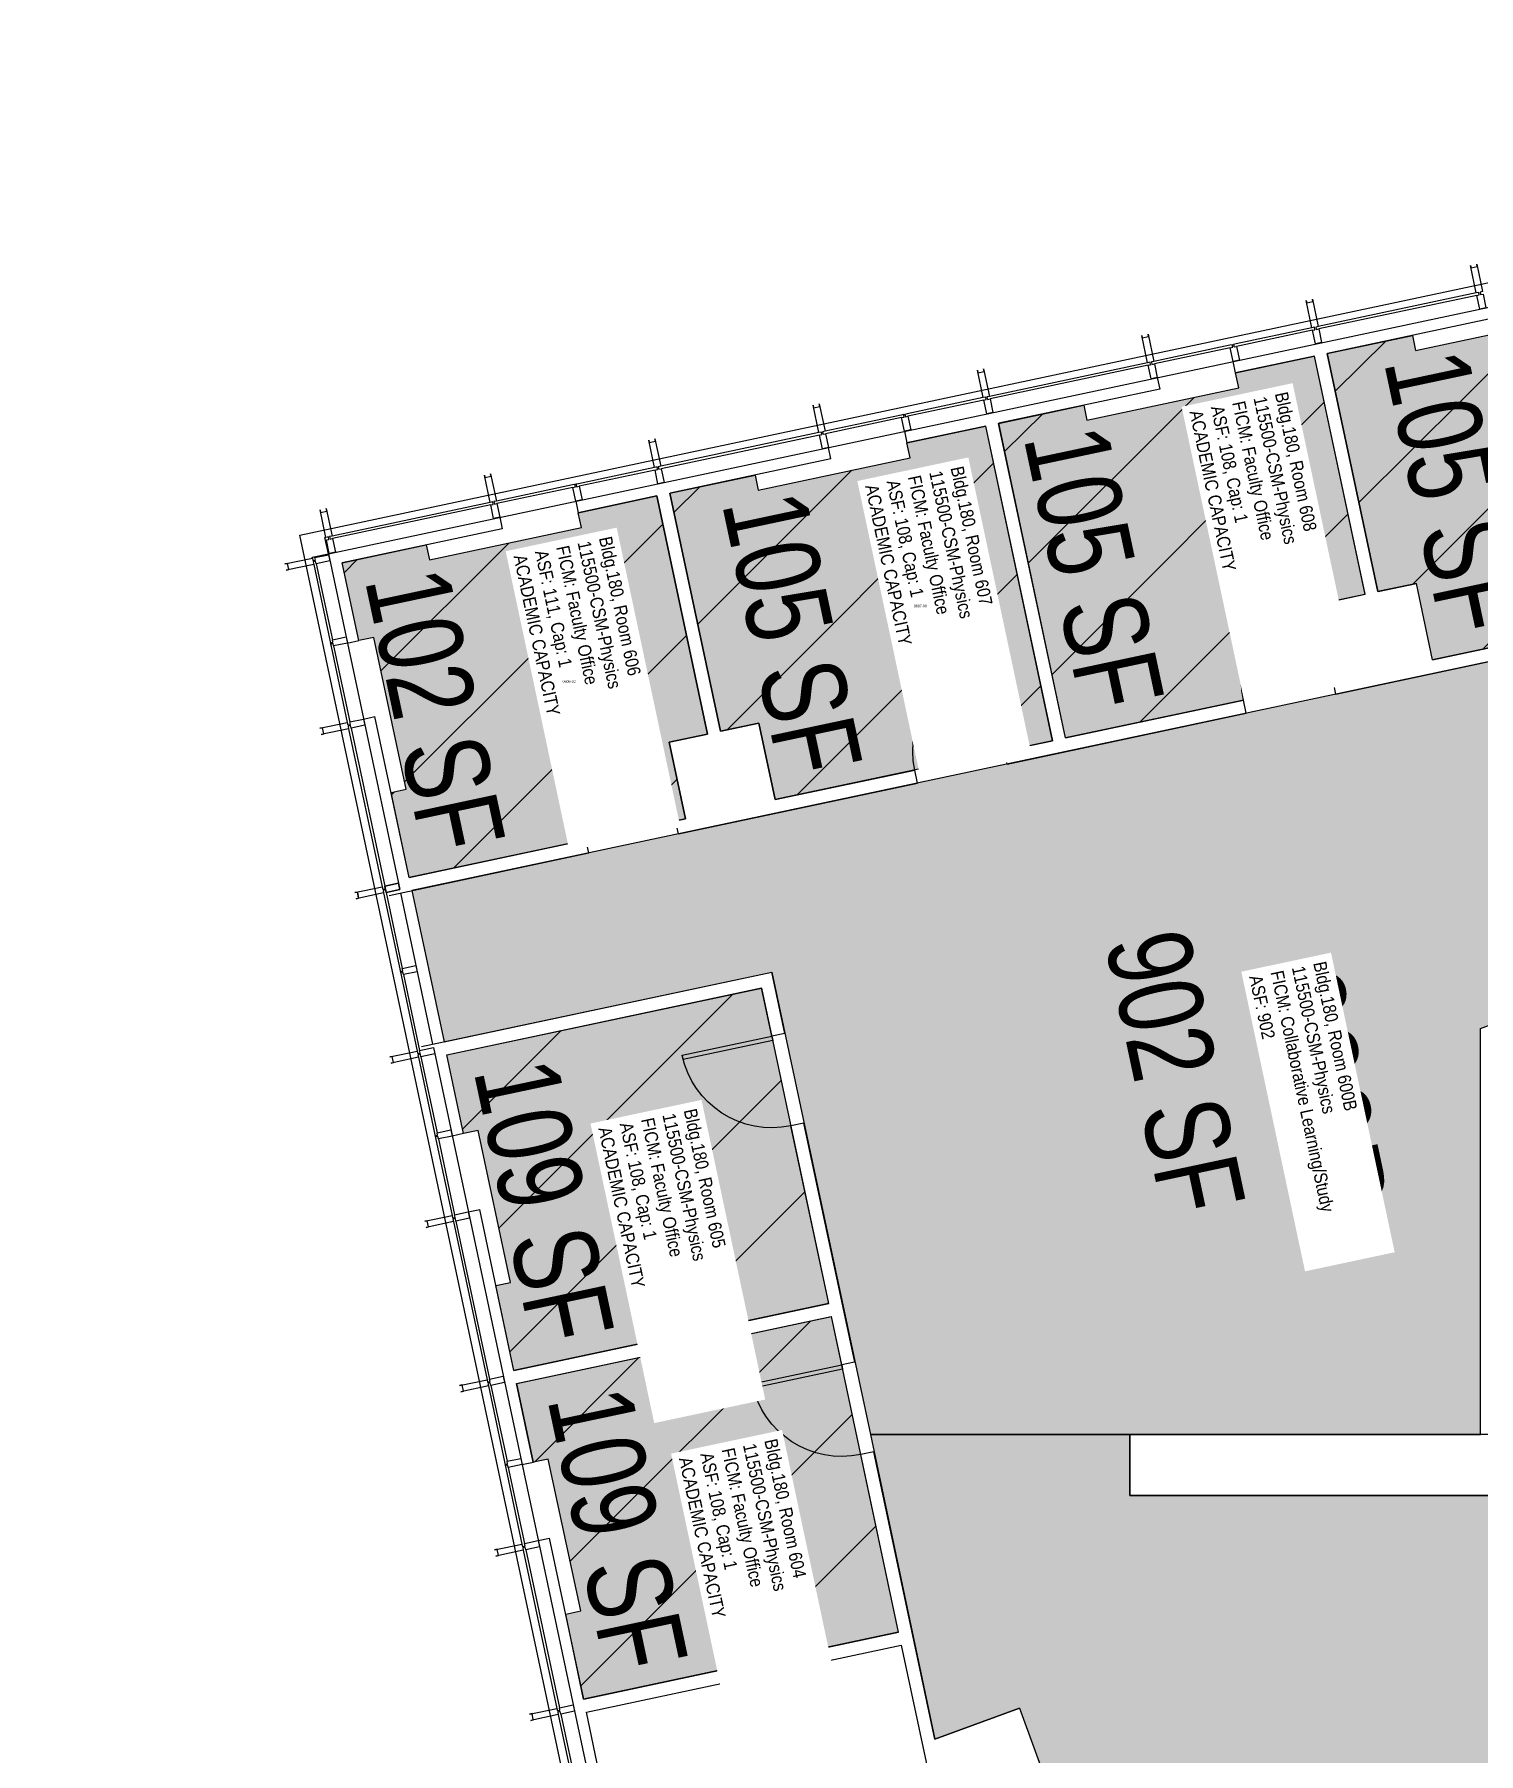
# Model space of a CAD drawing. Header units: inches. Extents: x 69212140 to 69217823, y 27675428 to 27678928.
# Drawn here: x 69214413 to 69214980, y 27678247 to 27678923 of the extents above; entities that cross this region are included whole.
import ezdxf
from ezdxf.enums import TextEntityAlignment as Align

# ---------------------------------------------------------------- set-up
doc = ezdxf.new("R2010")
doc.units = ezdxf.units.IN
doc.header["$LTSCALE"] = 0.25
doc.header["$MEASUREMENT"] = 0
doc.layers.get('0').update_dxf_attribs({"linetype": 'CONTINUOUS'})
for name, color, linetype in [('A-DOOR', 2, 'CONTINUOUS'), ('A-GLAZ', 1, 'CONTINUOUS'), ('A-IDEN-RNUM', 7, 'CONTINUOUS'), ('A-IDEN-SNUM', 4, 'CONTINUOUS'), ('A-IDEN-VNUM', 4, 'CONTINUOUS'), ('A-WALL', 5, 'CONTINUOUS'), ('AREA-ASSIGN', 7, 'CONTINUOUS'), ('AREA-GROSS', 1, 'CONTINUOUS'), ('AREA-TEXT', 3, 'CONTINUOUS'), ('Rooms-Capacity', 4, 'CONTINUOUS'), ('Rooms-Category-Color', 7, 'CONTINUOUS'), ('Rooms-College-Color', 7, 'CONTINUOUS'), ('Rooms-Department-Color', 7, 'CONTINUOUS'), ('Rooms-Division-Color', 7, 'CONTINUOUS'), ('Rooms-Information', 7, 'CONTINUOUS')]:
    doc.layers.add(name, color=color, linetype=linetype)
doc.styles.add('CP_AREA', font='arial.ttf', dxfattribs={"height": 15})
doc.styles.add('CP_ROOMSNUMBER', font='arial.ttf', dxfattribs={"height": 1})
doc.styles.add('CP_ROOMVNUMBER', font='arial.ttf', dxfattribs={"width": 0.85, "height": 0.075})
pattern_1 = [(45, (0, 0), (-26.516504294, 26.516504294), [])]

# ---------------------------------------------------------------- blocks, each defined once
blk = doc.blocks.new('Z08D36')
at = {"linetype": 'Continuous', "lineweight": -3}
blk.add_lwpolyline([(-18, 0), (-16.25, 0), (-16.25, 36), (-18, 36)], close=True, dxfattribs=at)
blk.add_arc((-18, 0), 36, 0, 90)

msp = doc.modelspace()

# ---------------------------------------------------------------- hatches: boundary and pattern name
at = {"layer": 'Rooms-Capacity'}
h = msp.add_hatch(dxfattribs=at)
h.set_pattern_fill('ANSI31', color=256, scale=300, style=0)
h.set_pattern_definition(pattern_1)
h.paths.add_polyline_path([(69214953.97, 27678804.32), (69214955.21, 27678798.45), (69215014.88, 27678811.14), (69215013.64, 27678817), (69215044.48, 27678823.56), (69215070.76, 27678699.95), (69214961.9, 27678676.81), (69214955.51, 27678706.89), (69214940.39, 27678703.67), (69214920.5, 27678797.21), (69214953.97, 27678804.32)])
h = msp.add_hatch(dxfattribs=at)
h.set_pattern_fill('ANSI31', color=256, scale=300, style=0)
h.set_pattern_definition(pattern_1)
h.paths.add_polyline_path([(69214824.85, 27678776.88), (69214826.1, 27678771.01), (69214885.77, 27678783.69), (69214884.52, 27678789.56), (69214915.37, 27678796.12), (69214935.25, 27678702.58), (69214920.3, 27678699.4), (69214926.69, 27678669.32), (69214817.66, 27678646.15), (69214791.39, 27678769.76)])
h = msp.add_hatch(dxfattribs=at)
h.set_pattern_fill('ANSI31', color=256, scale=300, style=0)
h.set_pattern_definition(pattern_1)
h.paths.add_polyline_path([(69214755.4, 27678762.11), (69214786.25, 27678768.67), (69214812.53, 27678645.06), (69214703.67, 27678621.92), (69214697.28, 27678652), (69214682.15, 27678648.78), (69214662.27, 27678742.32), (69214695.74, 27678749.43), (69214696.98, 27678743.56), (69214756.65, 27678756.25)])
h = msp.add_hatch(dxfattribs=at)
h.set_pattern_fill('ANSI31', color=256, scale=300, style=0)
h.set_pattern_definition(pattern_1)
h.paths.add_polyline_path([(69214540.11, 27678684.4), (69214533.61, 27678714.97), (69214566.62, 27678721.99), (69214567.87, 27678716.12), (69214627.54, 27678728.8), (69214626.29, 27678734.67), (69214657.14, 27678741.23), (69214677.02, 27678647.69), (69214662.07, 27678644.51), (69214668.46, 27678614.43), (69214559.88, 27678591.36), (69214552.79, 27678624.74), (69214558.65, 27678625.98), (69214545.98, 27678685.65)])
h = msp.add_hatch(dxfattribs=at)
h.set_pattern_fill('ANSI31', color=256, scale=300, style=0)
h.set_pattern_definition(pattern_1)
h.paths.add_polyline_path([(69214581.19, 27678490.71), (69214574.61, 27678521.65), (69214698.23, 27678547.92), (69214724.58, 27678423.94), (69214600.97, 27678397.67), (69214593.95, 27678431.06), (69214599.65, 27678432.27), (69214586.97, 27678491.94)])
h = msp.add_hatch(dxfattribs=at)
h.set_pattern_fill('ANSI31', color=256, scale=300, style=0)
h.set_pattern_definition(pattern_1)
h.paths.add_polyline_path([(69214608.63, 27678361.6), (69214602.06, 27678392.53), (69214725.67, 27678418.8), (69214752.02, 27678294.82), (69214628.41, 27678268.55), (69214621.4, 27678301.95), (69214627.27, 27678303.19), (69214614.5, 27678362.84)])
at = {"layer": 'Rooms-Category-Color', "true_color": 0xfa9ba3}
for points in [[(69214953.97, 27678804.32), (69214955.21, 27678798.45), (69215014.88, 27678811.14), (69215013.64, 27678817), (69215044.48, 27678823.56), (69215070.76, 27678699.95), (69214961.9, 27678676.81), (69214955.51, 27678706.89), (69214940.39, 27678703.67), (69214920.5, 27678797.21), (69214953.97, 27678804.32)], [(69214824.85, 27678776.88), (69214826.1, 27678771.01), (69214885.77, 27678783.69), (69214884.52, 27678789.56), (69214915.37, 27678796.12), (69214935.25, 27678702.58), (69214920.3, 27678699.4), (69214926.69, 27678669.32), (69214817.66, 27678646.15), (69214791.39, 27678769.76)], [(69214755.4, 27678762.11), (69214786.25, 27678768.67), (69214812.53, 27678645.06), (69214703.67, 27678621.92), (69214697.28, 27678652), (69214682.15, 27678648.78), (69214662.27, 27678742.32), (69214695.74, 27678749.43), (69214696.98, 27678743.56), (69214756.65, 27678756.25)], [(69214540.11, 27678684.4), (69214533.61, 27678714.97), (69214566.62, 27678721.99), (69214567.87, 27678716.12), (69214627.54, 27678728.8), (69214626.29, 27678734.67), (69214657.14, 27678741.23), (69214677.02, 27678647.69), (69214662.07, 27678644.51), (69214668.46, 27678614.43), (69214559.88, 27678591.36), (69214552.79, 27678624.74), (69214558.65, 27678625.98), (69214545.98, 27678685.65)], [(69214581.19, 27678490.71), (69214574.61, 27678521.65), (69214698.23, 27678547.92), (69214724.58, 27678423.94), (69214600.97, 27678397.67), (69214593.95, 27678431.06), (69214599.65, 27678432.27), (69214586.97, 27678491.94)], [(69214608.63, 27678361.6), (69214602.06, 27678392.53), (69214725.67, 27678418.8), (69214752.02, 27678294.82), (69214628.41, 27678268.55), (69214621.4, 27678301.95), (69214627.27, 27678303.19), (69214614.5, 27678362.84)]]:
    msp.add_hatch(color=241, dxfattribs=at).paths.add_polyline_path(points)
at = {"layer": 'Rooms-Category-Color', "true_color": 0xffe090}
msp.add_hatch(color=41, dxfattribs=at).paths.add_polyline_path([(69214980.65, 27678372.51), (69214980.69, 27678532.04), (69215315.18, 27678656.91), (69215315.18, 27678696.88), (69215475.96, 27678696.88), (69215458.92, 27678777.08), (69214560.98, 27678586.22), (69214573.61, 27678526.8), (69214702.27, 27678554.15), (69214741.07, 27678372.51)])
at = {"layer": 'Rooms-Category-Color', "true_color": 0xadadad}
msp.add_hatch(color=253, dxfattribs=at).paths.add_polyline_path([(69215315.18, 27678367.39), (69215160.23, 27678367.39), (69215157.59, 27678348.6), (69215097.52, 27678348.49), (69215097.52, 27678366.49), (69214986.9, 27678366.49), (69214986.9, 27678348.51), (69214842.9, 27678348.51), (69214842.9, 27678372.51), (69214741.07, 27678372.51), (69214766.4, 27678252.86), (69214799.67, 27678264.97), (69214930.75, 27677904.84), (69214981.25, 27677766.09), (69215040.74, 27677778.79), (69215044.49, 27677761.19), (69215285.82, 27677812.48), (69215282.08, 27677830.09), (69215375.98, 27677850.05), (69215380.97, 27677826.57), (69215520.1, 27677856.18), (69215498.61, 27677957.26), (69215315.18, 27677957.26), (69215315.18, 27677990.01), (69215336.69, 27677990.01), (69215336.69, 27678176.01), (69215315.18, 27678176.01)])
at = {"layer": 'Rooms-College-Color', "true_color": 0xffe090}
for points in [[(69214953.97, 27678804.32), (69214955.21, 27678798.45), (69215014.88, 27678811.14), (69215013.64, 27678817), (69215044.48, 27678823.56), (69215070.76, 27678699.95), (69214961.9, 27678676.81), (69214955.51, 27678706.89), (69214940.39, 27678703.67), (69214920.5, 27678797.21), (69214953.97, 27678804.32)], [(69214824.85, 27678776.88), (69214826.1, 27678771.01), (69214885.77, 27678783.69), (69214884.52, 27678789.56), (69214915.37, 27678796.12), (69214935.25, 27678702.58), (69214920.3, 27678699.4), (69214926.69, 27678669.32), (69214817.66, 27678646.15), (69214791.39, 27678769.76)], [(69214980.65, 27678372.51), (69214980.69, 27678532.04), (69215315.18, 27678656.91), (69215315.18, 27678696.88), (69215475.96, 27678696.88), (69215458.92, 27678777.08), (69214560.98, 27678586.22), (69214573.61, 27678526.8), (69214702.27, 27678554.15), (69214741.07, 27678372.51)], [(69214755.4, 27678762.11), (69214786.25, 27678768.67), (69214812.53, 27678645.06), (69214703.67, 27678621.92), (69214697.28, 27678652), (69214682.15, 27678648.78), (69214662.27, 27678742.32), (69214695.74, 27678749.43), (69214696.98, 27678743.56), (69214756.65, 27678756.25)], [(69214540.11, 27678684.4), (69214533.61, 27678714.97), (69214566.62, 27678721.99), (69214567.87, 27678716.12), (69214627.54, 27678728.8), (69214626.29, 27678734.67), (69214657.14, 27678741.23), (69214677.02, 27678647.69), (69214662.07, 27678644.51), (69214668.46, 27678614.43), (69214559.88, 27678591.36), (69214552.79, 27678624.74), (69214558.65, 27678625.98), (69214545.98, 27678685.65)], [(69214581.19, 27678490.71), (69214574.61, 27678521.65), (69214698.23, 27678547.92), (69214724.58, 27678423.94), (69214600.97, 27678397.67), (69214593.95, 27678431.06), (69214599.65, 27678432.27), (69214586.97, 27678491.94)], [(69214608.63, 27678361.6), (69214602.06, 27678392.53), (69214725.67, 27678418.8), (69214752.02, 27678294.82), (69214628.41, 27678268.55), (69214621.4, 27678301.95), (69214627.27, 27678303.19), (69214614.5, 27678362.84)]]:
    msp.add_hatch(color=41, dxfattribs=at).paths.add_polyline_path(points)
at = {"layer": 'Rooms-College-Color', "true_color": 0xadadad}
msp.add_hatch(color=253, dxfattribs=at).paths.add_polyline_path([(69215315.18, 27678367.39), (69215160.23, 27678367.39), (69215157.59, 27678348.6), (69215097.52, 27678348.49), (69215097.52, 27678366.49), (69214986.9, 27678366.49), (69214986.9, 27678348.51), (69214842.9, 27678348.51), (69214842.9, 27678372.51), (69214741.07, 27678372.51), (69214766.4, 27678252.86), (69214799.67, 27678264.97), (69214930.75, 27677904.84), (69214981.25, 27677766.09), (69215040.74, 27677778.79), (69215044.49, 27677761.19), (69215285.82, 27677812.48), (69215282.08, 27677830.09), (69215375.98, 27677850.05), (69215380.97, 27677826.57), (69215520.1, 27677856.18), (69215498.61, 27677957.26), (69215315.18, 27677957.26), (69215315.18, 27677990.01), (69215336.69, 27677990.01), (69215336.69, 27678176.01), (69215315.18, 27678176.01)])
at = {"layer": 'Rooms-Department-Color', "true_color": 0xffe090}
for points in [[(69214953.97, 27678804.32), (69214955.21, 27678798.45), (69215014.88, 27678811.14), (69215013.64, 27678817), (69215044.48, 27678823.56), (69215070.76, 27678699.95), (69214961.9, 27678676.81), (69214955.51, 27678706.89), (69214940.39, 27678703.67), (69214920.5, 27678797.21), (69214953.97, 27678804.32)], [(69214824.85, 27678776.88), (69214826.1, 27678771.01), (69214885.77, 27678783.69), (69214884.52, 27678789.56), (69214915.37, 27678796.12), (69214935.25, 27678702.58), (69214920.3, 27678699.4), (69214926.69, 27678669.32), (69214817.66, 27678646.15), (69214791.39, 27678769.76)], [(69214980.65, 27678372.51), (69214980.69, 27678532.04), (69215315.18, 27678656.91), (69215315.18, 27678696.88), (69215475.96, 27678696.88), (69215458.92, 27678777.08), (69214560.98, 27678586.22), (69214573.61, 27678526.8), (69214702.27, 27678554.15), (69214741.07, 27678372.51)], [(69214755.4, 27678762.11), (69214786.25, 27678768.67), (69214812.53, 27678645.06), (69214703.67, 27678621.92), (69214697.28, 27678652), (69214682.15, 27678648.78), (69214662.27, 27678742.32), (69214695.74, 27678749.43), (69214696.98, 27678743.56), (69214756.65, 27678756.25)], [(69214540.11, 27678684.4), (69214533.61, 27678714.97), (69214566.62, 27678721.99), (69214567.87, 27678716.12), (69214627.54, 27678728.8), (69214626.29, 27678734.67), (69214657.14, 27678741.23), (69214677.02, 27678647.69), (69214662.07, 27678644.51), (69214668.46, 27678614.43), (69214559.88, 27678591.36), (69214552.79, 27678624.74), (69214558.65, 27678625.98), (69214545.98, 27678685.65)], [(69214581.19, 27678490.71), (69214574.61, 27678521.65), (69214698.23, 27678547.92), (69214724.58, 27678423.94), (69214600.97, 27678397.67), (69214593.95, 27678431.06), (69214599.65, 27678432.27), (69214586.97, 27678491.94)], [(69214608.63, 27678361.6), (69214602.06, 27678392.53), (69214725.67, 27678418.8), (69214752.02, 27678294.82), (69214628.41, 27678268.55), (69214621.4, 27678301.95), (69214627.27, 27678303.19), (69214614.5, 27678362.84)]]:
    msp.add_hatch(color=41, dxfattribs=at).paths.add_polyline_path(points)
at = {"layer": 'Rooms-Department-Color', "true_color": 0xacacac}
msp.add_hatch(color=253, dxfattribs=at).paths.add_polyline_path([(69215315.18, 27678367.39), (69215160.23, 27678367.39), (69215157.59, 27678348.6), (69215097.52, 27678348.49), (69215097.52, 27678366.49), (69214986.9, 27678366.49), (69214986.9, 27678348.51), (69214842.9, 27678348.51), (69214842.9, 27678372.51), (69214741.07, 27678372.51), (69214766.4, 27678252.86), (69214799.67, 27678264.97), (69214930.75, 27677904.84), (69214981.25, 27677766.09), (69215040.74, 27677778.79), (69215044.49, 27677761.19), (69215285.82, 27677812.48), (69215282.08, 27677830.09), (69215375.98, 27677850.05), (69215380.97, 27677826.57), (69215520.1, 27677856.18), (69215498.61, 27677957.26), (69215315.18, 27677957.26), (69215315.18, 27677990.01), (69215336.69, 27677990.01), (69215336.69, 27678176.01), (69215315.18, 27678176.01)])
at = {"layer": 'Rooms-Division-Color', "true_color": 0xffe090}
for points in [[(69214953.97, 27678804.32), (69214955.21, 27678798.45), (69215014.88, 27678811.14), (69215013.64, 27678817), (69215044.48, 27678823.56), (69215070.76, 27678699.95), (69214961.9, 27678676.81), (69214955.51, 27678706.89), (69214940.39, 27678703.67), (69214920.5, 27678797.21), (69214953.97, 27678804.32)], [(69214824.85, 27678776.88), (69214826.1, 27678771.01), (69214885.77, 27678783.69), (69214884.52, 27678789.56), (69214915.37, 27678796.12), (69214935.25, 27678702.58), (69214920.3, 27678699.4), (69214926.69, 27678669.32), (69214817.66, 27678646.15), (69214791.39, 27678769.76)], [(69214980.65, 27678372.51), (69214980.69, 27678532.04), (69215315.18, 27678656.91), (69215315.18, 27678696.88), (69215475.96, 27678696.88), (69215458.92, 27678777.08), (69214560.98, 27678586.22), (69214573.61, 27678526.8), (69214702.27, 27678554.15), (69214741.07, 27678372.51)], [(69214755.4, 27678762.11), (69214786.25, 27678768.67), (69214812.53, 27678645.06), (69214703.67, 27678621.92), (69214697.28, 27678652), (69214682.15, 27678648.78), (69214662.27, 27678742.32), (69214695.74, 27678749.43), (69214696.98, 27678743.56), (69214756.65, 27678756.25)], [(69214540.11, 27678684.4), (69214533.61, 27678714.97), (69214566.62, 27678721.99), (69214567.87, 27678716.12), (69214627.54, 27678728.8), (69214626.29, 27678734.67), (69214657.14, 27678741.23), (69214677.02, 27678647.69), (69214662.07, 27678644.51), (69214668.46, 27678614.43), (69214559.88, 27678591.36), (69214552.79, 27678624.74), (69214558.65, 27678625.98), (69214545.98, 27678685.65)], [(69214581.19, 27678490.71), (69214574.61, 27678521.65), (69214698.23, 27678547.92), (69214724.58, 27678423.94), (69214600.97, 27678397.67), (69214593.95, 27678431.06), (69214599.65, 27678432.27), (69214586.97, 27678491.94)], [(69214608.63, 27678361.6), (69214602.06, 27678392.53), (69214725.67, 27678418.8), (69214752.02, 27678294.82), (69214628.41, 27678268.55), (69214621.4, 27678301.95), (69214627.27, 27678303.19), (69214614.5, 27678362.84)]]:
    msp.add_hatch(color=41, dxfattribs=at).paths.add_polyline_path(points)
at = {"layer": 'Rooms-Division-Color', "true_color": 0xadadad}
msp.add_hatch(color=253, dxfattribs=at).paths.add_polyline_path([(69215315.18, 27678367.39), (69215160.23, 27678367.39), (69215157.59, 27678348.6), (69215097.52, 27678348.49), (69215097.52, 27678366.49), (69214986.9, 27678366.49), (69214986.9, 27678348.51), (69214842.9, 27678348.51), (69214842.9, 27678372.51), (69214741.07, 27678372.51), (69214766.4, 27678252.86), (69214799.67, 27678264.97), (69214930.75, 27677904.84), (69214981.25, 27677766.09), (69215040.74, 27677778.79), (69215044.49, 27677761.19), (69215285.82, 27677812.48), (69215282.08, 27677830.09), (69215375.98, 27677850.05), (69215380.97, 27677826.57), (69215520.1, 27677856.18), (69215498.61, 27677957.26), (69215315.18, 27677957.26), (69215315.18, 27677990.01), (69215336.69, 27677990.01), (69215336.69, 27678176.01), (69215315.18, 27678176.01)])

# ---------------------------------------------------------------- linework, layer by layer
at = {"layer": 'A-GLAZ'}
for p, q in [((69214528.14, 27678718.54), (69215435.13, 27678911.32)), ((69214979.06, 27678821.03), (69214916.95, 27678807.82)), ((69214979.27, 27678820.05), (69214917.15, 27678806.85)), ((69214914.5, 27678807.3), (69214884.67, 27678800.96)), ((69214914.71, 27678806.33), (69214884.87, 27678799.98)), ((69214882.22, 27678800.44), (69214852.39, 27678794.1)), ((69214882.43, 27678799.47), (69214852.6, 27678793.12)), ((69214883.2, 27678800.65), (69214882.22, 27678800.44)), ((69214882.43, 27678799.47), (69214883.41, 27678799.67)), ((69214883.57, 27678794.09), (69214882.43, 27678799.47)), ((69214883.2, 27678800.65), (69214883.69, 27678800.76)), ((69214883.41, 27678799.67), (69214883.2, 27678800.65)), ((69214886.02, 27678794.6), (69214883.57, 27678794.09)), ((69214884.67, 27678800.96), (69214883.69, 27678800.76)), ((69214883.69, 27678800.76), (69214883.9, 27678799.78)), ((69214883.9, 27678799.78), (69214884.87, 27678799.98)), ((69214884.87, 27678799.98), (69214886.02, 27678794.6)), ((69214849.94, 27678793.58), (69214787.83, 27678780.38)), ((69214850.15, 27678792.6), (69214788.04, 27678779.4)), ((69214785.38, 27678779.86), (69214755.55, 27678773.52)), ((69214785.59, 27678778.88), (69214755.76, 27678772.54)), ((69214753.11, 27678773), (69214723.27, 27678766.66)), ((69214753.31, 27678772.02), (69214723.48, 27678765.68)), ((69214754.08, 27678773.21), (69214753.11, 27678773)), ((69214753.31, 27678772.02), (69214754.29, 27678772.23)), ((69214754.46, 27678766.64), (69214753.31, 27678772.02)), ((69214754.08, 27678773.21), (69214754.57, 27678773.31)), ((69214754.29, 27678772.23), (69214754.08, 27678773.21)), ((69214755.55, 27678773.52), (69214754.57, 27678773.31)), ((69214754.57, 27678773.31), (69214754.78, 27678772.33)), ((69214754.78, 27678772.33), (69214755.76, 27678772.54)), ((69214755.76, 27678772.54), (69214756.9, 27678767.16)), ((69214720.83, 27678766.14), (69214658.71, 27678752.94)), ((69214721.03, 27678765.16), (69214658.92, 27678751.96)), ((69214756.9, 27678767.16), (69214754.46, 27678766.64)), ((69214656.27, 27678752.42), (69214626.44, 27678746.07)), ((69214656.48, 27678751.44), (69214626.64, 27678745.1)), ((69214623.99, 27678745.55), (69214594.16, 27678739.21)), ((69214624.2, 27678744.58), (69214594.36, 27678738.24)), ((69214626.44, 27678746.07), (69214623.99, 27678745.55)), ((69214624.97, 27678745.76), (69214623.99, 27678745.55)), ((69214624.2, 27678744.58), (69214625.18, 27678744.78)), ((69214625.34, 27678739.2), (69214624.2, 27678744.58)), ((69214625.18, 27678744.78), (69214624.97, 27678745.76)), ((69214626.44, 27678746.07), (69214625.46, 27678745.87)), ((69214625.46, 27678745.87), (69214625.67, 27678744.89)), ((69214625.67, 27678744.89), (69214626.64, 27678745.1)), ((69214626.64, 27678745.1), (69214627.79, 27678739.72)), ((69214591.71, 27678738.69), (69214529.6, 27678725.49)), ((69214591.92, 27678737.72), (69214529.81, 27678724.51)), ((69214627.79, 27678739.72), (69214625.34, 27678739.2)), ((69214522.38, 27678714.37), (69214528.72, 27678684.54)), ((69214523.36, 27678714.58), (69214529.7, 27678684.75)), ((69214528.14, 27678718.54), (69214555.66, 27678589.05)), ((69214528.72, 27678684.54), (69214528.93, 27678683.56)), ((69214528.72, 27678684.54), (69214529.24, 27678682.09)), ((69214528.93, 27678683.56), (69214529.91, 27678683.77)), ((69214530.01, 27678683.28), (69214529.03, 27678683.07)), ((69214529.03, 27678683.07), (69214529.24, 27678682.09)), ((69214529.24, 27678682.09), (69214535.58, 27678652.26)), ((69214529.7, 27678684.75), (69214535.08, 27678685.89)), ((69214529.91, 27678683.77), (69214529.7, 27678684.75)), ((69214530.22, 27678682.3), (69214530.01, 27678683.28)), ((69214535.6, 27678683.44), (69214530.22, 27678682.3)), ((69214530.22, 27678682.3), (69214536.56, 27678652.47)), ((69214535.08, 27678685.89), (69214535.6, 27678683.44)), ((69214536.1, 27678649.81), (69214549.3, 27678587.7)), ((69214537.08, 27678650.02), (69214550.28, 27678587.91)), ((69214539.52, 27678585.62), (69214540.04, 27678583.18)), ((69214549.82, 27678585.26), (69214556.16, 27678555.42)), ((69214550.8, 27678585.46), (69214557.14, 27678555.63)), ((69214555.66, 27678589.05), (69214556.18, 27678586.61)), ((69214556.47, 27678585.26), (69214569.1, 27678525.84)), ((69214556.16, 27678555.42), (69214556.37, 27678554.44)), ((69214556.16, 27678555.42), (69214556.68, 27678552.98)), ((69214556.37, 27678554.44), (69214557.35, 27678554.65)), ((69214557.45, 27678554.16), (69214556.48, 27678553.96)), ((69214556.48, 27678553.96), (69214556.68, 27678552.98)), ((69214556.68, 27678552.98), (69214563.02, 27678523.14)), ((69214557.14, 27678555.63), (69214562.52, 27678556.77)), ((69214557.35, 27678554.65), (69214557.14, 27678555.63)), ((69214557.66, 27678553.19), (69214557.45, 27678554.16)), ((69214563.04, 27678554.33), (69214557.66, 27678553.19)), ((69214557.66, 27678553.19), (69214564, 27678523.35)), ((69214562.52, 27678556.77), (69214563.04, 27678554.33)), ((69214569.38, 27678524.5), (69214636.3, 27678209.68)), ((69214563.54, 27678520.7), (69214569.89, 27678490.86)), ((69214564.52, 27678520.91), (69214570.86, 27678491.07)), ((69214569.89, 27678490.86), (69214570.09, 27678489.89)), ((69214569.89, 27678490.86), (69214570.41, 27678488.42)), ((69214570.86, 27678491.07), (69214576.24, 27678492.22)), ((69214571.07, 27678490.09), (69214570.86, 27678491.07)), ((69214576.24, 27678492.22), (69214576.76, 27678489.77)), ((69214576.24, 27678492.22), (69214576.76, 27678489.77)), ((69214570.09, 27678489.89), (69214571.07, 27678490.09)), ((69214571.18, 27678489.61), (69214570.2, 27678489.4)), ((69214570.2, 27678489.4), (69214570.41, 27678488.42)), ((69214570.41, 27678488.42), (69214576.75, 27678458.59)), ((69214571.38, 27678488.63), (69214571.18, 27678489.61)), ((69214576.76, 27678489.77), (69214571.38, 27678488.63)), ((69214571.38, 27678488.63), (69214577.73, 27678458.79)), ((69214583.1, 27678459.94), (69214583.62, 27678457.49)), ((69214577.27, 27678456.14), (69214590.47, 27678394.03)), ((69214578.24, 27678456.35), (69214591.45, 27678394.24)), ((69214590.99, 27678391.58), (69214597.33, 27678361.75)), ((69214591.97, 27678391.79), (69214598.31, 27678361.96)), ((69214598.31, 27678361.96), (69214603.69, 27678363.1)), ((69214598.52, 27678360.98), (69214598.31, 27678361.96)), ((69214603.69, 27678363.1), (69214604.21, 27678360.66)), ((69214597.33, 27678361.75), (69214597.54, 27678360.77)), ((69214597.33, 27678361.75), (69214597.85, 27678359.3)), ((69214597.54, 27678360.77), (69214598.52, 27678360.98)), ((69214598.62, 27678360.49), (69214597.64, 27678360.28)), ((69214597.64, 27678360.28), (69214597.85, 27678359.3)), ((69214597.85, 27678359.3), (69214604.19, 27678329.47)), ((69214598.83, 27678359.51), (69214598.62, 27678360.49)), ((69214604.21, 27678360.66), (69214598.83, 27678359.51)), ((69214598.83, 27678359.51), (69214605.17, 27678329.68)), ((69214610.55, 27678330.82), (69214611.07, 27678328.38)), ((69214604.71, 27678327.03), (69214617.91, 27678264.91)), ((69214605.69, 27678327.23), (69214618.89, 27678265.12)), ((69214618.43, 27678262.47), (69214629.94, 27678208.33)), ((69214619.41, 27678262.68), (69214630.92, 27678208.54))]:
    msp.add_line(p, q, dxfattribs=at)
for points in [[(69214982.85, 27678815.19), (69214980.41, 27678814.67), (69214979.27, 27678820.05), (69214980.24, 27678820.26), (69214980.04, 27678821.23), (69214979.06, 27678821.03), (69214976.77, 27678831.79), (69214976.98, 27678830.81), (69214979.42, 27678831.33), (69214979.22, 27678832.31), (69214981.5, 27678821.55), (69214980.52, 27678821.34), (69214980.73, 27678820.36), (69214981.71, 27678820.57)], [(69214918.3, 27678801.47), (69214915.85, 27678800.95), (69214914.71, 27678806.33), (69214915.69, 27678806.53), (69214915.48, 27678807.51), (69214914.5, 27678807.3), (69214912.21, 27678818.06), (69214912.42, 27678817.09), (69214914.87, 27678817.61), (69214914.66, 27678818.58), (69214916.95, 27678807.82), (69214915.97, 27678807.62), (69214916.18, 27678806.64), (69214917.15, 27678806.85)], [(69214853.74, 27678787.74), (69214851.29, 27678787.22), (69214850.15, 27678792.6), (69214851.13, 27678792.81), (69214850.92, 27678793.79), (69214849.94, 27678793.58), (69214847.66, 27678804.34), (69214847.86, 27678803.36), (69214850.31, 27678803.88), (69214850.1, 27678804.86), (69214852.39, 27678794.1), (69214851.41, 27678793.89), (69214851.62, 27678792.92), (69214852.6, 27678793.12)], [(69214789.18, 27678774.02), (69214786.74, 27678773.5), (69214785.59, 27678778.88), (69214786.57, 27678779.09), (69214786.36, 27678780.07), (69214785.38, 27678779.86), (69214783.1, 27678790.62), (69214783.31, 27678789.64), (69214785.75, 27678790.16), (69214785.54, 27678791.14), (69214787.83, 27678780.38), (69214786.85, 27678780.17), (69214787.06, 27678779.19), (69214788.04, 27678779.4)], [(69214724.62, 27678760.3), (69214722.18, 27678759.78), (69214721.03, 27678765.16), (69214722.01, 27678765.37), (69214721.8, 27678766.35), (69214720.83, 27678766.14), (69214718.54, 27678776.9), (69214718.75, 27678775.92), (69214721.19, 27678776.44), (69214720.99, 27678777.42), (69214723.27, 27678766.66), (69214722.29, 27678766.45), (69214722.5, 27678765.47), (69214723.48, 27678765.68)], [(69214660.07, 27678746.58), (69214657.62, 27678746.06), (69214656.48, 27678751.44), (69214657.46, 27678751.65), (69214657.25, 27678752.62), (69214656.27, 27678752.42), (69214653.98, 27678763.18), (69214654.19, 27678762.2), (69214656.64, 27678762.72), (69214656.43, 27678763.69), (69214658.71, 27678752.94), (69214657.74, 27678752.73), (69214657.94, 27678751.75), (69214658.92, 27678751.96)], [(69214595.51, 27678732.86), (69214593.06, 27678732.34), (69214591.92, 27678737.72), (69214592.9, 27678737.92), (69214592.69, 27678738.9), (69214591.71, 27678738.69), (69214589.42, 27678749.45), (69214589.63, 27678748.47), (69214592.08, 27678748.99), (69214591.87, 27678749.97), (69214594.16, 27678739.21), (69214593.18, 27678739.01), (69214593.39, 27678738.03), (69214594.36, 27678738.24)], [(69214530.95, 27678719.13), (69214528.5, 27678718.61), (69214527.36, 27678723.99), (69214528.34, 27678724.2), (69214528.13, 27678725.18), (69214527.15, 27678724.97), (69214524.87, 27678735.73), (69214525.07, 27678734.75), (69214527.52, 27678735.27), (69214527.31, 27678736.25), (69214529.6, 27678725.49), (69214528.62, 27678725.28), (69214528.83, 27678724.3), (69214529.81, 27678724.51)], [(69214528.22, 27678718.17), (69214528.74, 27678715.72), (69214523.36, 27678714.58), (69214523.15, 27678715.56), (69214522.17, 27678715.35), (69214522.38, 27678714.37), (69214511.62, 27678712.08), (69214512.6, 27678712.29), (69214512.08, 27678714.74), (69214511.1, 27678714.53), (69214521.86, 27678716.82), (69214522.07, 27678715.84), (69214523.04, 27678716.05), (69214522.84, 27678717.02)], [(69214541.94, 27678653.61), (69214542.46, 27678651.17), (69214537.08, 27678650.02), (69214536.87, 27678651), (69214535.89, 27678650.79), (69214536.1, 27678649.81), (69214525.34, 27678647.53), (69214526.32, 27678647.73), (69214525.8, 27678650.18), (69214524.82, 27678649.97), (69214535.58, 27678652.26), (69214535.79, 27678651.28), (69214536.77, 27678651.49), (69214536.56, 27678652.47)], [(69214555.66, 27678589.05), (69214556.18, 27678586.61), (69214550.8, 27678585.46), (69214550.59, 27678586.44), (69214549.61, 27678586.23), (69214549.82, 27678585.26), (69214539.06, 27678582.97), (69214540.04, 27678583.18), (69214539.52, 27678585.62), (69214538.54, 27678585.41), (69214549.3, 27678587.7), (69214549.51, 27678586.72), (69214550.49, 27678586.93), (69214550.28, 27678587.91)], [(69214550.28, 27678587.91), (69214550.8, 27678585.46), (69214556.18, 27678586.61), (69214555.66, 27678589.05)], [(69214569.38, 27678524.5), (69214569.9, 27678522.05), (69214564.52, 27678520.91), (69214564.31, 27678521.88), (69214563.34, 27678521.68), (69214563.54, 27678520.7), (69214552.78, 27678518.41), (69214553.76, 27678518.62), (69214553.24, 27678521.06), (69214552.27, 27678520.86), (69214563.02, 27678523.14), (69214563.23, 27678522.17), (69214564.21, 27678522.37), (69214564, 27678523.35)], [(69214583.1, 27678459.94), (69214583.62, 27678457.49), (69214578.24, 27678456.35), (69214578.04, 27678457.33), (69214577.06, 27678457.12), (69214577.27, 27678456.14), (69214566.51, 27678453.85), (69214567.49, 27678454.06), (69214566.97, 27678456.51), (69214565.99, 27678456.3), (69214576.75, 27678458.59), (69214576.95, 27678457.61), (69214577.93, 27678457.82), (69214577.73, 27678458.79)], [(69214596.83, 27678395.38), (69214597.35, 27678392.93), (69214591.97, 27678391.79), (69214591.76, 27678392.77), (69214590.78, 27678392.56), (69214590.99, 27678391.58), (69214580.23, 27678389.3), (69214581.21, 27678389.5), (69214580.69, 27678391.95), (69214579.71, 27678391.74), (69214590.47, 27678394.03), (69214590.68, 27678393.05), (69214591.66, 27678393.26), (69214591.45, 27678394.24)], [(69214610.55, 27678330.82), (69214611.07, 27678328.38), (69214605.69, 27678327.23), (69214605.48, 27678328.21), (69214604.5, 27678328), (69214604.71, 27678327.03), (69214593.95, 27678324.74), (69214594.93, 27678324.95), (69214594.41, 27678327.39), (69214593.43, 27678327.18), (69214604.19, 27678329.47), (69214604.4, 27678328.49), (69214605.38, 27678328.7), (69214605.17, 27678329.68)], [(69214624.27, 27678266.26), (69214624.79, 27678263.82), (69214619.41, 27678262.68), (69214619.2, 27678263.65), (69214618.23, 27678263.45), (69214618.43, 27678262.47), (69214607.67, 27678260.18), (69214608.65, 27678260.39), (69214608.13, 27678262.83), (69214607.15, 27678262.63), (69214617.91, 27678264.91), (69214618.12, 27678263.93), (69214619.1, 27678264.14), (69214618.89, 27678265.12)]]:
    msp.add_lwpolyline(points, close=True, dxfattribs=at)
msp.add_lwpolyline([(69214521.86, 27678716.82), (69214521.78, 27678717.18), (69214528.14, 27678718.54), (69214526.79, 27678724.89), (69214527.15, 27678724.97)], dxfattribs=at)
at = {"layer": 'A-WALL'}
for p, q in [((69214983.8, 27678810.66), (69214920.59, 27678797.23)), ((69214915.45, 27678796.13), (69214884.52, 27678789.56)), ((69214935.34, 27678702.6), (69214915.45, 27678796.13)), ((69214940.47, 27678703.69), (69214920.59, 27678797.23)), ((69214853.73, 27678787.74), (69214854.69, 27678783.22)), ((69214884.52, 27678789.56), (69214883.56, 27678794.08)), ((69214854.69, 27678783.22), (69214791.47, 27678769.78)), ((69214786.34, 27678768.69), (69214755.4, 27678762.11)), ((69214812.61, 27678645.08), (69214786.34, 27678768.69)), ((69214817.75, 27678646.17), (69214791.47, 27678769.78)), ((69214754.44, 27678766.64), (69214755.4, 27678762.11)), ((69214725.57, 27678755.77), (69214662.36, 27678742.34)), ((69214725.57, 27678755.77), (69214724.61, 27678760.3)), ((69214657.22, 27678741.24), (69214626.29, 27678734.67)), ((69214677.1, 27678647.71), (69214657.22, 27678741.24)), ((69214682.24, 27678648.8), (69214662.36, 27678742.34)), ((69214625.33, 27678739.19), (69214626.29, 27678734.67)), ((69214596.46, 27678728.33), (69214533.61, 27678714.97)), ((69214595.49, 27678732.85), (69214596.46, 27678728.33)), ((69214540.11, 27678684.4), (69214533.61, 27678714.97)), ((69214940.47, 27678703.69), (69214955.51, 27678706.89)), ((69214961.9, 27678676.81), (69214955.51, 27678706.89)), ((69214920.3, 27678699.4), (69214935.34, 27678702.6)), ((69214920.3, 27678699.4), (69214926.69, 27678669.32)), ((69214961.9, 27678676.81), (69215016.68, 27678688.45)), ((69214535.58, 27678683.44), (69214540.11, 27678684.4)), ((69214923.87, 27678663.36), (69215017.77, 27678683.32)), ((69214922.78, 27678668.49), (69214926.69, 27678669.32)), ((69214923.87, 27678663.36), (69214922.78, 27678668.49)), ((69214817.75, 27678646.17), (69214887.56, 27678661.01)), ((69214888.66, 27678655.87), (69214887.56, 27678661.01)), ((69214541.92, 27678653.61), (69214546.45, 27678654.57)), ((69214559.88, 27678591.36), (69214546.45, 27678654.57)), ((69214794.75, 27678635.91), (69214888.66, 27678655.87)), ((69214662.07, 27678644.51), (69214677.1, 27678647.71)), ((69214682.24, 27678648.8), (69214697.28, 27678652)), ((69214697.28, 27678652), (69214703.67, 27678621.92)), ((69214668.46, 27678614.43), (69214662.07, 27678644.51)), ((69214793.66, 27678641.05), (69214812.61, 27678645.08)), ((69214794.75, 27678635.91), (69214793.66, 27678641.05)), ((69214703.67, 27678621.92), (69214758.45, 27678633.56)), ((69214759.54, 27678628.43), (69214758.45, 27678633.56)), ((69214665.64, 27678608.47), (69214759.54, 27678628.43)), ((69214664.55, 27678613.6), (69214668.46, 27678614.43)), ((69214665.64, 27678608.47), (69214664.55, 27678613.6)), ((69214559.88, 27678591.36), (69214629.33, 27678606.12)), ((69214630.42, 27678600.98), (69214629.33, 27678606.12)), ((69214552.05, 27678584.32), (69214630.42, 27678600.98)), ((69214560.98, 27678586.22), (69214630.42, 27678600.98)), ((69214564.68, 27678524.9), (69214702.36, 27678554.17)), ((69214573.61, 27678526.8), (69214702.36, 27678554.17)), ((69214707.48, 27678530.08), (69214702.36, 27678554.17)), ((69214574.7, 27678521.66), (69214698.31, 27678547.94)), ((69214702.34, 27678528.99), (69214698.31, 27678547.94)), ((69214707.48, 27678530.08), (69214702.34, 27678528.99)), ((69214581.27, 27678490.73), (69214574.7, 27678521.66)), ((69214581.27, 27678490.73), (69214576.75, 27678489.77)), ((69214714.96, 27678494.87), (69214709.82, 27678493.77)), ((69214724.66, 27678423.96), (69214709.83, 27678493.77)), ((69214734.92, 27678400.96), (69214714.96, 27678494.87)), ((69214583.09, 27678459.93), (69214587.62, 27678460.9)), ((69214601.05, 27678397.68), (69214587.62, 27678460.9)), ((69214601.05, 27678397.68), (69214724.66, 27678423.96)), ((69214602.14, 27678392.55), (69214725.76, 27678418.82)), ((69214729.78, 27678399.87), (69214725.76, 27678418.82)), ((69214734.83, 27678400.94), (69214729.78, 27678399.87)), ((69214608.72, 27678361.61), (69214602.14, 27678392.55)), ((69214742.4, 27678365.75), (69214737.27, 27678364.66)), ((69214752.11, 27678294.84), (69214737.27, 27678364.66)), ((69214766.4, 27678252.86), (69214742.4, 27678365.75)), ((69214604.19, 27678360.65), (69214608.72, 27678361.61)), ((69214610.54, 27678330.82), (69214615.06, 27678331.78)), ((69214628.5, 27678268.57), (69214615.06, 27678331.78)), ((69214628.5, 27678268.57), (69214752.11, 27678294.84)), ((69214799.67, 27678264.97), (69214766.4, 27678252.86))]:
    msp.add_line(p, q, dxfattribs=at)
for points in [[(69214842.9, 27678372.51), (69214842.9, 27678348.51), (69214986.9, 27678348.51), (69214986.9, 27678366.51), (69215097.52, 27678366.49), (69215097.52, 27678348.49), (69215157.59, 27678348.6), (69215160.95, 27678372.51)], [(69214646.64, 27678180.93), (69214629.58, 27678263.45), (69214753.2, 27678289.71), (69214767.01, 27678224.74), (69214646.64, 27678180.93)]]:
    msp.add_lwpolyline(points, close=True, dxfattribs=at)
msp.add_lwpolyline([(69214799.67, 27678264.97), (69214930.75, 27677904.84), (69214834.9, 27677869.95)], dxfattribs=at)
at = {"layer": 'AREA-ASSIGN'}
for points in [[(69214953.97, 27678804.32), (69214955.21, 27678798.45), (69215014.88, 27678811.14), (69215013.64, 27678817), (69215044.48, 27678823.56), (69215070.76, 27678699.95), (69214961.9, 27678676.81), (69214955.51, 27678706.89), (69214940.39, 27678703.67), (69214920.5, 27678797.21), (69214953.97, 27678804.32)], [(69214824.85, 27678776.88), (69214826.1, 27678771.01), (69214885.77, 27678783.69), (69214884.52, 27678789.56), (69214915.37, 27678796.12), (69214935.25, 27678702.58), (69214920.3, 27678699.4), (69214926.69, 27678669.32), (69214817.66, 27678646.15), (69214791.39, 27678769.76), (69214824.85, 27678776.88)], [(69214980.65, 27678372.51), (69214980.69, 27678532.04), (69215315.18, 27678656.91), (69215315.18, 27678696.88), (69215475.96, 27678696.88), (69215458.92, 27678777.08), (69214560.98, 27678586.22), (69214573.61, 27678526.8), (69214702.27, 27678554.15), (69214741.07, 27678372.51), (69214980.65, 27678372.51)], [(69214755.4, 27678762.11), (69214786.25, 27678768.67), (69214812.53, 27678645.06), (69214703.67, 27678621.92), (69214697.28, 27678652), (69214682.15, 27678648.78), (69214662.27, 27678742.32), (69214695.74, 27678749.43), (69214696.98, 27678743.56), (69214756.65, 27678756.25), (69214755.4, 27678762.11)], [(69214540.11, 27678684.4), (69214533.61, 27678714.97), (69214566.62, 27678721.99), (69214567.87, 27678716.12), (69214627.54, 27678728.8), (69214626.29, 27678734.67), (69214657.14, 27678741.23), (69214677.02, 27678647.69), (69214662.07, 27678644.51), (69214668.46, 27678614.43), (69214559.88, 27678591.36), (69214552.79, 27678624.74), (69214558.65, 27678625.98), (69214545.98, 27678685.65), (69214540.11, 27678684.4)], [(69214581.19, 27678490.71), (69214574.61, 27678521.65), (69214698.23, 27678547.92), (69214724.58, 27678423.94), (69214600.97, 27678397.67), (69214593.95, 27678431.06), (69214599.65, 27678432.27), (69214586.97, 27678491.94), (69214581.19, 27678490.71)], [(69214608.63, 27678361.6), (69214602.06, 27678392.53), (69214725.67, 27678418.8), (69214752.02, 27678294.82), (69214628.41, 27678268.55), (69214621.4, 27678301.95), (69214627.27, 27678303.19), (69214614.5, 27678362.84), (69214608.63, 27678361.6)]]:
    msp.add_lwpolyline(points, close=True, dxfattribs=at)
msp.add_lwpolyline([(69215315.18, 27678176.01), (69215315.18, 27678367.39), (69215160.23, 27678367.39), (69215157.59, 27678348.6), (69215097.52, 27678348.49), (69215097.52, 27678366.49), (69214986.9, 27678366.49), (69214986.9, 27678348.51), (69214842.9, 27678348.51), (69214842.9, 27678372.51), (69214741.07, 27678372.51), (69214766.4, 27678252.86), (69214799.67, 27678264.97), (69214930.75, 27677904.84)], dxfattribs=at)
at = {"layer": 'AREA-GROSS'}
msp.add_lwpolyline([(69214709.7, 27677311.58), (69214412.67, 27678126.91), (69214627.5, 27678205.4), (69214516.87, 27678725.85), (69214998.2, 27678828.16), (69215056.46, 27678554.04), (69214985.94, 27678528.37), (69214985.9, 27678372.51), (69215160.95, 27678372.51), (69215162.25, 27678374.54), (69215192.94, 27678592.89), (69215315.18, 27678592.89), (69215315.18, 27678648.2), (69215057.41, 27678554.38), (69214999.18, 27678828.37), (69215442.44, 27678922.59), (69215490.42, 27678696.88), (69216087.68, 27678696.88), (69216087.68, 27678708.88), (69216440.31, 27678708.88)], dxfattribs=at)

# ---------------------------------------------------------------- block references
at = {"layer": 'A-DOOR', "xscale": -1}
for p, rotation in [((69214905.17, 27678664.75), 11.99999999271643), ((69214776.06, 27678637.31), 11.99999999271643), ((69214646.94, 27678609.86), 11.99999999271643), ((69214706.08, 27678511.38), 101.9999999927164), ((69214733.53, 27678382.26), 101.9999999927164)]:
    msp.add_blockref('Z08D36', p, dxfattribs=dict(at, rotation=rotation))

# ---------------------------------------------------------------- texts
at = {"layer": 'A-IDEN-RNUM', "style": 'CP_ROOMSNUMBER'}
for s, p in [('0608-00', (69214884.86, 27678724.59)), ('0607-00', (69214760.69, 27678698.02)), ('0606-00', (69214622.71, 27678668.36)), ('0600-B0', (69214917.48, 27678507.19)), ('0605-00', (69214664.53, 27678475.13)), ('0604-00', (69214692.82, 27678346.55))]:
    msp.add_text(s, height=1, dxfattribs=at).set_placement(p, align=Align.MIDDLE)
at = {"layer": 'A-IDEN-SNUM', "style": 'CP_ROOMSNUMBER'}
for s, p in [('1800060800', (69214884.86, 27678724.59)), ('1800060700', (69214760.69, 27678698.02)), ('1800060600', (69214622.71, 27678668.36)), ('18000600B0', (69214917.48, 27678507.19)), ('1800060500', (69214664.53, 27678475.13)), ('1800060400', (69214692.82, 27678346.55))]:
    msp.add_text(s, height=1, dxfattribs=at).set_placement(p, align=Align.MIDDLE)
at = {"layer": 'A-IDEN-VNUM', "style": 'CP_ROOMVNUMBER', "width": 0.85}
for s, p in [('608', (69214891.07, 27678743.11)), ('607', (69214763.69, 27678713.92)), ('606', (69214625.56, 27678686.34)), ('600B', (69214917.48, 27678507.19)), ('605', (69214658.88, 27678461.51)), ('604', (69214690.52, 27678331.81))]:
    msp.add_text(s, height=36, rotation=282, dxfattribs=at).set_placement(p, align=Align.MIDDLE)
at = {"layer": 'AREA-TEXT', "style": 'CP_AREA', "width": 0.75}
for s, p in [('105 SF', (69214970.44, 27678742.8)), ('105 SF', (69214828.91, 27678713)), ('105 SF', (69214710.4, 27678687.21)), ('102 SF', (69214570.13, 27678657.14)), ('902 SF', (69214860.86, 27678514.89)), ('109 SF', (69214612.87, 27678464.21)), ('109 SF', (69214641.84, 27678335.29))]:
    msp.add_text(s, height=33, rotation=282, dxfattribs=at).set_placement(p, align=Align.MIDDLE_CENTER)

# ---------------------------------------------------------------- next in the draw order: texts
at = {"layer": 'Rooms-Information', "width": 115.2, "attachment_point": 7, "rotation": 282, "style": 'CP_ROOMVNUMBER', "bg_fill": 3, "box_fill_scale": 1.5, "bg_fill_color": 256, "bg_fill_true_color": 13158600, "bg_fill_transparency": 0}
for s, insert, char_height in [('Bldg.180, Room 608^M^J115500-CSM-Physics^M^JFICM: Faculty Office^M^JASF: 108, Cap: 1^M^JACADEMIC CAPACITY', (69214866.28, 27678774.29), 5.14286), ('Bldg.180, Room 607^M^J115500-CSM-Physics^M^JFICM: Faculty Office^M^JASF: 108, Cap: 1^M^JACADEMIC CAPACITY', (69214738.9, 27678745.11), 5.14286), ('Bldg.180, Room 606^M^J115500-CSM-Physics^M^JFICM: Faculty Office^M^JASF: 111, Cap: 1^M^JACADEMIC CAPACITY', (69214600.77, 27678717.53), 5.14286), ('Bldg.180, Room 600B^M^J115500-CSM-Physics^M^JFICM: Collaborative Learning/Study^M^JASF: 902', (69214889.73, 27678552.33), 5.1429), ('Bldg.180, Room 604^M^J115500-CSM-Physics^M^JFICM: Faculty Office^M^JASF: 108, Cap: 1^M^JACADEMIC CAPACITY', (69214665.73, 27678363), 5.14286)]:
    msp.add_mtext(s, dxfattribs=dict(at, insert=insert, char_height=char_height))

# ---------------------------------------------------------------- next in the draw order: texts
at = {"layer": 'Rooms-Information', "insert": (69214634.09, 27678492.7), "char_height": 5.14286, "width": 115.2, "attachment_point": 7, "rotation": 282, "style": 'CP_ROOMVNUMBER', "bg_fill": 3, "box_fill_scale": 1.5, "bg_fill_color": 256, "bg_fill_true_color": 13158600, "bg_fill_transparency": 0}
msp.add_mtext('Bldg.180, Room 605^M^J115500-CSM-Physics^M^JFICM: Faculty Office^M^JASF: 108, Cap: 1^M^JACADEMIC CAPACITY', dxfattribs=at)

doc.saveas('drawing.dxf')
